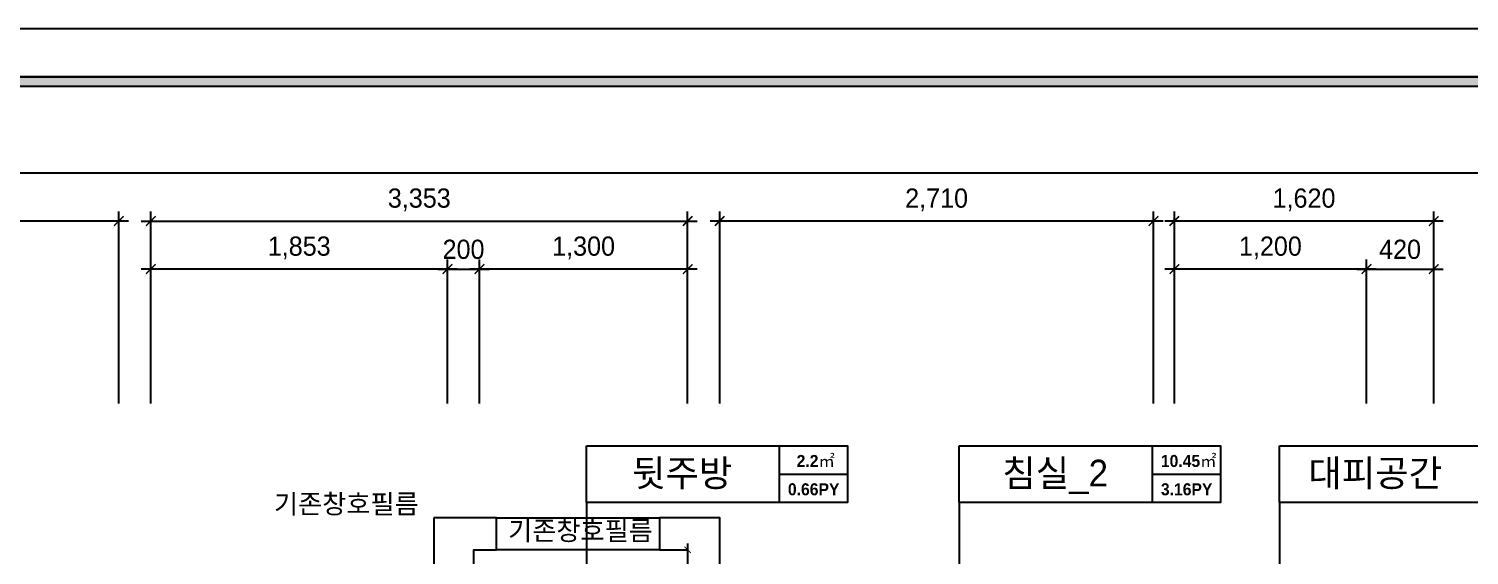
# Model space of a CAD drawing. Header units: millimetres. Extents: x 118028 to 193504, y 42792 to 96100.
# Drawn here: x 150456 to 159453, y 92214 to 95500 of the extents above; entities that cross this region are included whole.
import ezdxf
from ezdxf.enums import TextEntityAlignment as Align

# ---------------------------------------------------------------- set-up
doc = ezdxf.new("R2010")
doc.units = ezdxf.units.MM
doc.header["$LTSCALE"] = 30
doc.header["$PDMODE"] = 3
doc.layers.get('DEFPOINTS').update_dxf_attribs({"color": 248})
for name, color, linetype in [('0-ELC TEXT', 7, 'Continuous'), ('03-TEXT', 3, 'Continuous'), ('07-DIM WAL', 5, 'Continuous'), ('2CONTINUOUS', 2, 'Continuous'), ('C-WIN', 4, 'Continuous'), ('FORM(YOURNAME)-1', 1, 'Continuous'), ('FORM(YOURNAME)-11', 1, 'Continuous')]:
    doc.layers.add(name, color=color, linetype=linetype)
doc.styles.add('HY 울릉도 L', font='')
doc.styles.add('YOURNAME', font='HY울릉도M.TTF')
doc.styles.add('넥슨고딕', font='NEXONLv1GothicBold.ttf')
doc.styles.add('코레일둥고', font='Korail_Round_Gothic_Medium.ttf')
doc.styles.get('HY 울릉도 L').set_extended_font_data('HY울릉도L')
doc.dimstyles.new('40', dxfattribs={"dimscale": 40, "dimtxt": 2, "dimasz": 1, "dimexe": 1, "dimexo": 1, "dimgap": 1, "dimtad": 1, "dimdec": 0, "dimrnd": 0.05, "dimdsep": 46, "dimlunit": 6, "dimtxsty": 'HY 울릉도 L', "dimblk": 'ARCHTICK', "dimcen": 2.5, "dimdle": 1, "dimclrd": 133, "dimclre": 133, "dimclrt": 30, "dimadec": 0, "dimazin": 0, "dimtfac": 1, "dimtdec": 0, "dimtix": 1, "dimtmove": 2, "dimatfit": 3, "dimldrblk": 'ARCHTICK', "dimfxl": 1, "dimlwd": -1, "dimlwe": -1, "dimarcsym": 0})
doc.dimstyles.new('60', dxfattribs={"dimscale": 60, "dimtxt": 2, "dimasz": 1, "dimexe": 1, "dimexo": 1, "dimgap": 1, "dimtad": 1, "dimdec": 0, "dimrnd": 0.05, "dimdsep": 46, "dimlunit": 6, "dimtxsty": 'HY 울릉도 L', "dimblk": 'ARCHTICK', "dimcen": 2.5, "dimdle": 1, "dimclrd": 133, "dimclre": 133, "dimclrt": 30, "dimadec": 0, "dimazin": 0, "dimtfac": 1, "dimtdec": 0, "dimtix": 1, "dimtmove": 2, "dimatfit": 3, "dimldrblk": 'ARCHTICK', "dimfxl": 1, "dimlwd": -1, "dimlwe": -1, "dimarcsym": 0})

# ---------------------------------------------------------------- blocks, each defined once
blk = doc.blocks.new('FORM-ELEVATION')
at = {"layer": 'FORM(YOURNAME)-11'}
h = blk.add_hatch(color=256, dxfattribs=at)
h.dxf.hatch_style = 1
h.paths.add_polyline_path([(-10309, 35708), (71691, 35708), (71691, 35508), (-10309, 35508)])
h.paths.add_polyline_path([(-10309, -21492), (71691, -21492), (71691, -21692), (-10309, -21692)])
at = {"layer": 'DEFPOINTS', "color": 158}
for points in [[(-10309, -21692), (71691, -21692), (71691, 35708), (-10309, 35708)], [(-8309, 33708), (61071, 33708), (61071, -19692), (-8309, -19692)]]:
    blk.add_lwpolyline(points, close=True, dxfattribs=at)
at = {"layer": 'FORM(YOURNAME)-11', "color": 250}
blk.add_lwpolyline([(-11309, -22692), (72691, -22692), (72691, 36708), (-11309, 36708)], close=True, dxfattribs=at)
at = {"layer": 'FORM(YOURNAME)-11'}
blk.add_lwpolyline([(-10309, 35708), (71691, 35708), (71691, 35508), (-10309, 35508)], close=True, dxfattribs=at)
at = {"layer": 'FORM(YOURNAME)-11', "color": 3, "style": 'YOURNAME'}
for tag, height, p in [('1', 451, (71041, -1219)), ('2', 451, (71041, -1863)), ('3', 451, (71041, -3150)), ('4', 451, (71041, -5081)), ('5', 515, (71041, -7398)), ('6', 515, (71041, -9650)), ('7', 515, (71041, -11903)), ('8', 515, (71041, -14155)), ('9', 515, (71041, -16408)), ('10', 515, (66791, -18596)), ('11', 515, (71041, -18660)), ('12', 515, (66791, -20848)), ('13', 515, (71041, -20848))]:
    blk.add_attdef(tag, text='', height=height, dxfattribs=at).set_placement(p, align=Align.MIDDLE_RIGHT)
blk = doc.blocks.new('_ArchTick')
at = {"color": 0, "linetype": 'ByBlock', "const_width": 0.15}
blk.add_lwpolyline([(-0.5, -0.5), (0.5, 0.5)], dxfattribs=at)
blk = doc.blocks.new('*D51')
at = {"layer": '07-DIM WAL', "color": 133, "transparency": 16777216}
for p, q in [((159291.4, 94300.3), (157551.4, 94300.3)), ((157611.4, 93160.3), (157611.4, 94360.3)), ((159231.4, 93160.3), (159231.4, 94360.3))]:
    blk.add_line(p, q, dxfattribs=at)
at = {"layer": 'DEFPOINTS', "color": 0, "transparency": 16777216}
for p in [(157611.4, 94300.3), (157611.4, 93100.3), (159231.4, 93100.3)]:
    blk.add_point(p, dxfattribs=at)
at = {"layer": '07-DIM WAL', "color": 133, "transparency": 16777216, "xscale": 60, "yscale": 60, "zscale": 60, "rotation": 180}
blk.add_blockref('_ArchTick', (157611.4, 94300.3), dxfattribs=at)
at = {"layer": '07-DIM WAL', "color": 133, "transparency": 16777216, "xscale": 60, "yscale": 60, "zscale": 60}
blk.add_blockref('_ArchTick', (159231.4, 94300.3), dxfattribs=at)
at = {"layer": '07-DIM WAL', "color": 30, "transparency": 16777216, "insert": (158421.4, 94432.2), "char_height": 120, "attachment_point": 5, "style": 'HY 울릉도 L'}
blk.add_mtext('1,620', dxfattribs=at)
blk = doc.blocks.new('*D52')
at = {"layer": '07-DIM WAL', "color": 133, "transparency": 16777216}
for p, q in [((158811.4, 93160.3), (158811.4, 94060.3)), ((159231.4, 93160.3), (159231.4, 94060.3)), ((158751.4, 94000.3), (159291.4, 94000.3))]:
    blk.add_line(p, q, dxfattribs=at)
at = {"layer": 'DEFPOINTS', "color": 0, "transparency": 16777216}
for p in [(159231.4, 94000.3), (158811.4, 93100.3), (159231.4, 93100.3)]:
    blk.add_point(p, dxfattribs=at)
at = {"layer": '07-DIM WAL', "color": 133, "transparency": 16777216, "xscale": 60, "yscale": 60, "zscale": 60, "rotation": 180}
blk.add_blockref('_ArchTick', (158811.4, 94000.3), dxfattribs=at)
at = {"layer": '07-DIM WAL', "color": 133, "transparency": 16777216, "xscale": 60, "yscale": 60, "zscale": 60}
blk.add_blockref('_ArchTick', (159231.4, 94000.3), dxfattribs=at)
at = {"layer": '07-DIM WAL', "color": 30, "transparency": 16777216, "insert": (159021.4, 94122.8), "char_height": 120, "attachment_point": 5, "style": 'HY 울릉도 L'}
blk.add_mtext('420', dxfattribs=at)
blk = doc.blocks.new('*D53')
at = {"layer": '07-DIM WAL', "color": 133, "transparency": 16777216}
for p, q in [((157611.4, 93160.3), (157611.4, 94060.3)), ((158811.4, 93160.3), (158811.4, 94060.3)), ((158871.4, 94000.3), (157551.4, 94000.3))]:
    blk.add_line(p, q, dxfattribs=at)
at = {"layer": 'DEFPOINTS', "color": 0, "transparency": 16777216}
for p in [(157611.4, 94000.3), (157611.4, 93100.3), (158811.4, 93100.3)]:
    blk.add_point(p, dxfattribs=at)
at = {"layer": '07-DIM WAL', "color": 133, "transparency": 16777216, "xscale": 60, "yscale": 60, "zscale": 60, "rotation": 180}
blk.add_blockref('_ArchTick', (157611.4, 94000.3), dxfattribs=at)
at = {"layer": '07-DIM WAL', "color": 133, "transparency": 16777216, "xscale": 60, "yscale": 60, "zscale": 60}
blk.add_blockref('_ArchTick', (158811.4, 94000.3), dxfattribs=at)
at = {"layer": '07-DIM WAL', "color": 30, "transparency": 16777216, "insert": (158211.4, 94132.2), "char_height": 120, "attachment_point": 5, "style": 'HY 울릉도 L'}
blk.add_mtext('1,200', dxfattribs=at)
blk = doc.blocks.new('*D54')
at = {"layer": '07-DIM WAL', "color": 133, "transparency": 16777216}
for p, q in [((157541.4, 94300.3), (154711.4, 94300.3)), ((154771.4, 93160.3), (154771.4, 94360.3)), ((157481.4, 93160.3), (157481.4, 94360.3))]:
    blk.add_line(p, q, dxfattribs=at)
at = {"layer": 'DEFPOINTS', "color": 0, "transparency": 16777216}
for p in [(154771.4, 94300.3), (154771.4, 93100.3), (157481.4, 93100.3)]:
    blk.add_point(p, dxfattribs=at)
at = {"layer": '07-DIM WAL', "color": 133, "transparency": 16777216, "xscale": 60, "yscale": 60, "zscale": 60, "rotation": 180}
blk.add_blockref('_ArchTick', (154771.4, 94300.3), dxfattribs=at)
at = {"layer": '07-DIM WAL', "color": 133, "transparency": 16777216, "xscale": 60, "yscale": 60, "zscale": 60}
blk.add_blockref('_ArchTick', (157481.4, 94300.3), dxfattribs=at)
at = {"layer": '07-DIM WAL', "color": 30, "transparency": 16777216, "insert": (156126.4, 94432.2), "char_height": 120, "attachment_point": 5, "style": 'HY 울릉도 L'}
blk.add_mtext('2,710', dxfattribs=at)
blk = doc.blocks.new('*D55')
at = {"layer": '07-DIM WAL', "color": 133, "transparency": 16777216}
for p, q in [((153271.4, 93160.3), (153271.4, 94060.3)), ((154571.4, 93160.3), (154571.4, 94060.3)), ((154631.4, 94000.3), (153211.4, 94000.3))]:
    blk.add_line(p, q, dxfattribs=at)
at = {"layer": 'DEFPOINTS', "color": 0, "transparency": 16777216}
for p in [(153271.4, 94000.3), (153271.4, 93100.3), (154571.4, 93100.3)]:
    blk.add_point(p, dxfattribs=at)
at = {"layer": '07-DIM WAL', "color": 133, "transparency": 16777216, "xscale": 60, "yscale": 60, "zscale": 60, "rotation": 180}
blk.add_blockref('_ArchTick', (153271.4, 94000.3), dxfattribs=at)
at = {"layer": '07-DIM WAL', "color": 133, "transparency": 16777216, "xscale": 60, "yscale": 60, "zscale": 60}
blk.add_blockref('_ArchTick', (154571.4, 94000.3), dxfattribs=at)
at = {"layer": '07-DIM WAL', "color": 30, "transparency": 16777216, "insert": (153921.4, 94132.3), "char_height": 120, "attachment_point": 5, "style": 'HY 울릉도 L'}
blk.add_mtext('1,300', dxfattribs=at)
blk = doc.blocks.new('*D56')
at = {"layer": '07-DIM WAL', "color": 133, "transparency": 16777216}
for p, q in [((153071.4, 93160.3), (153071.4, 94060.3)), ((153271.4, 93160.3), (153271.4, 94060.3)), ((153011.4, 94000.3), (153331.4, 94000.3))]:
    blk.add_line(p, q, dxfattribs=at)
at = {"layer": 'DEFPOINTS', "color": 0, "transparency": 16777216}
for p in [(153271.4, 94000.3), (153071.4, 93100.3), (153271.4, 93100.3)]:
    blk.add_point(p, dxfattribs=at)
at = {"layer": '07-DIM WAL', "color": 133, "transparency": 16777216, "xscale": 60, "yscale": 60, "zscale": 60}
blk.add_blockref('_ArchTick', (153071.4, 94000.3), dxfattribs=at)
at = {"layer": '07-DIM WAL', "color": 133, "transparency": 16777216, "xscale": 60, "yscale": 60, "zscale": 60, "rotation": 180}
blk.add_blockref('_ArchTick', (153271.4, 94000.3), dxfattribs=at)
at = {"layer": '07-DIM WAL', "color": 30, "transparency": 16777216, "insert": (153171.4, 94122.8), "char_height": 120, "attachment_point": 5, "style": 'HY 울릉도 L'}
blk.add_mtext('200', dxfattribs=at)
blk = doc.blocks.new('*D57')
at = {"layer": '07-DIM WAL', "color": 133, "transparency": 16777216}
for p, q in [((151218.4, 93160.3), (151218.4, 94060.3)), ((153071.4, 93160.3), (153071.4, 94060.3)), ((153131.4, 94000.3), (151158.4, 94000.3))]:
    blk.add_line(p, q, dxfattribs=at)
at = {"layer": 'DEFPOINTS', "color": 0, "transparency": 16777216}
for p in [(151218.4, 94000.3), (151218.4, 93100.3), (153071.4, 93100.3)]:
    blk.add_point(p, dxfattribs=at)
at = {"layer": '07-DIM WAL', "color": 133, "transparency": 16777216, "xscale": 60, "yscale": 60, "zscale": 60, "rotation": 180}
blk.add_blockref('_ArchTick', (151218.4, 94000.3), dxfattribs=at)
at = {"layer": '07-DIM WAL', "color": 133, "transparency": 16777216, "xscale": 60, "yscale": 60, "zscale": 60}
blk.add_blockref('_ArchTick', (153071.4, 94000.3), dxfattribs=at)
at = {"layer": '07-DIM WAL', "color": 30, "transparency": 16777216, "insert": (152144.9, 94132.3), "char_height": 120, "attachment_point": 5, "style": 'HY 울릉도 L'}
blk.add_mtext('1,853', dxfattribs=at)
blk = doc.blocks.new('*D58')
at = {"layer": '07-DIM WAL', "color": 133, "transparency": 16777216}
for p, q in [((151158.4, 94300.3), (154631.4, 94300.3)), ((151218.4, 93160.3), (151218.4, 94360.3)), ((154571.4, 93160.3), (154571.4, 94360.3))]:
    blk.add_line(p, q, dxfattribs=at)
at = {"layer": 'DEFPOINTS', "color": 0, "transparency": 16777216}
for p in [(154571.4, 94300.3), (151218.4, 93100.3), (154571.4, 93100.3)]:
    blk.add_point(p, dxfattribs=at)
at = {"layer": '07-DIM WAL', "color": 133, "transparency": 16777216, "xscale": 60, "yscale": 60, "zscale": 60, "rotation": 180}
blk.add_blockref('_ArchTick', (151218.4, 94300.3), dxfattribs=at)
at = {"layer": '07-DIM WAL', "color": 133, "transparency": 16777216, "xscale": 60, "yscale": 60, "zscale": 60}
blk.add_blockref('_ArchTick', (154571.4, 94300.3), dxfattribs=at)
at = {"layer": '07-DIM WAL', "color": 30, "transparency": 16777216, "insert": (152894.9, 94432.3), "char_height": 120, "attachment_point": 5, "style": 'HY 울릉도 L'}
blk.add_mtext('3,353', dxfattribs=at)
blk = doc.blocks.new('*D59')
at = {"layer": '07-DIM WAL', "color": 133, "transparency": 16777216}
for p, q in [((151078.4, 94300.3), (148946.4, 94300.3)), ((149006.4, 93160.3), (149006.4, 94360.3)), ((151018.4, 93160.3), (151018.4, 94360.3))]:
    blk.add_line(p, q, dxfattribs=at)
at = {"layer": 'DEFPOINTS', "color": 0, "transparency": 16777216}
for p in [(149006.4, 94300.3), (149006.4, 93100.3), (151018.4, 93100.3)]:
    blk.add_point(p, dxfattribs=at)
at = {"layer": '07-DIM WAL', "color": 133, "transparency": 16777216, "xscale": 60, "yscale": 60, "zscale": 60, "rotation": 180}
blk.add_blockref('_ArchTick', (149006.4, 94300.3), dxfattribs=at)
at = {"layer": '07-DIM WAL', "color": 133, "transparency": 16777216, "xscale": 60, "yscale": 60, "zscale": 60}
blk.add_blockref('_ArchTick', (151018.4, 94300.3), dxfattribs=at)
at = {"layer": '07-DIM WAL', "color": 30, "transparency": 16777216, "insert": (150012.4, 94432.2), "char_height": 120, "attachment_point": 5, "style": 'HY 울릉도 L'}
blk.add_mtext('2,012', dxfattribs=at)
blk = doc.blocks.new('*D66')
at = {"layer": '07-DIM WAL', "color": 133, "transparency": 16777216}
for p, q in [((154531.4, 92246.8), (154531.4, 92246.8)), ((154571.4, 92286.8), (154571.4, 90316.8)), ((154531.4, 90356.8), (154531.4, 90356.8))]:
    blk.add_line(p, q, dxfattribs=at)
at = {"layer": 'DEFPOINTS', "color": 0, "transparency": 16777216}
for p in [(154571.4, 92246.8), (154571.4, 90356.8), (154571.4, 90356.8)]:
    blk.add_point(p, dxfattribs=at)
at = {"layer": '07-DIM WAL', "color": 133, "transparency": 16777216, "xscale": 40, "yscale": 40, "zscale": 40}
for p, rotation in [((154571.4, 92246.8), 90), ((154571.4, 90356.8), 270)]:
    blk.add_blockref('_ArchTick', p, dxfattribs=dict(at, rotation=rotation))
at = {"layer": '07-DIM WAL', "color": 30, "transparency": 16777216, "insert": (154483.4, 91301.8), "char_height": 80, "attachment_point": 5, "rotation": 90, "style": 'HY 울릉도 L'}
blk.add_mtext('1,890', dxfattribs=at)
blk = doc.blocks.new('vusaudeh')
at = {"layer": '2CONTINUOUS'}
for points in [[(152986.4, 92446.8), (152986.4, 91984.8), (153036.4, 91984.8), (153036.4, 91259.8), (153236.4, 91259.8), (153236.4, 92246.8), (153376.4, 92246.8), (153376.4, 92446.8), (152986.4, 92446.8)], [(154771.4, 87452.8), (154771.4, 91311.8), (155076.4, 91311.8), (155076.4, 91511.8), (154771.4, 91511.8), (154771.4, 92446.8), (154396.4, 92446.8), (154396.4, 92246.8), (154571.4, 92246.8), (154571.4, 90304.8)]]:
    blk.add_lwpolyline(points, dxfattribs=at)
at = {"layer": 'C-WIN'}
blk.add_lwpolyline([(153376.4, 92446.8), (154396.4, 92446.8), (154396.4, 92246.8), (153376.4, 92246.8)], close=True, dxfattribs=at)

msp = doc.modelspace()

# ---------------------------------------------------------------- linework, layer by layer
at = {"layer": '0-ELC TEXT'}
for p, q in [((155145.7, 92542.5), (155145.7, 92896.3)), ((157475.4, 92542.5), (157475.4, 92896.3)), ((155145.7, 92719.4), (155570.4, 92719.4)), ((157475.4, 92719.4), (157900.1, 92719.4)), ((153938.5, 92542.5), (153938.5, 91936.6)), ((156268.2, 92542.5), (156268.2, 90775.1)), ((158267.8, 92542.5), (158267.8, 91033.5))]:
    msp.add_line(p, q, dxfattribs=at)
for points in [[(153938.5, 92896.3), (155570.4, 92896.3), (155570.4, 92542.5), (153938.5, 92542.5)], [(156268.2, 92896.3), (157900.1, 92896.3), (157900.1, 92542.5), (156268.2, 92542.5)], [(158267.8, 92896.3), (159899.6, 92896.3), (159899.6, 92542.5), (158267.8, 92542.5)]]:
    msp.add_lwpolyline(points, close=True, dxfattribs=at)

# ---------------------------------------------------------------- block references
msp.add_blockref('vusaudeh', (0, 0))
at = {"layer": 'FORM(YOURNAME)-1', "xscale": 0.3, "yscale": 0.3, "zscale": 0.3}
msp.add_blockref('FORM-ELEVATION', (145297, 84487.8), dxfattribs=at)

# ---------------------------------------------------------------- texts
at = {"layer": '0-ELC TEXT', "style": '코레일둥고'}
for p in [(151987.6, 92473.6), (153450.2, 92306.8)]:
    msp.add_text('기존창호필름', height=120, dxfattribs=at).set_placement(p)
at = {"layer": '03-TEXT'}
for s, height, style, p in [('2.2㎡', 75, '넥슨고딕', (155371.4, 92764.5)), ('10.45㎡', 75, '넥슨고딕', (157701.1, 92764.5)), ('뒷주방', 166.67, '코레일둥고', (154537.1, 92642.8)), ('침실_2', 166.67, '코레일둥고', (156866.9, 92642.8)), ('대피공간', 166.67, '코레일둥고', (158866.4, 92642.8)), ('0.66PY', 75, '넥슨고딕', (155358.5, 92587.6)), ('3.16PY', 75, '넥슨고딕', (157688.3, 92587.6))]:
    msp.add_text(s, height=height, dxfattribs=dict(at, style=style)).set_placement(p, align=Align.CENTER)

# ---------------------------------------------------------------- dimensions: what is measured, and where the dimension line sits
at = {"layer": '07-DIM WAL'}
for base, p1, p2, picture, middle in [((149006.4, 94300.3), (151018.4, 93100.3), (149006.4, 93100.3), '*D59', (150012.4, 94432.2)), ((154571.4, 94300.3), (151218.4, 93100.3), (154571.4, 93100.3), '*D58', (152894.9, 94432.3)), ((154771.4, 94300.3), (157481.4, 93100.3), (154771.4, 93100.3), '*D54', (156126.4, 94432.2)), ((157611.4, 94300.3), (159231.4, 93100.3), (157611.4, 93100.3), '*D51', (158421.4, 94432.2)), ((151218.4, 94000.3), (153071.4, 93100.3), (151218.4, 93100.3), '*D57', (152144.9, 94132.3)), ((153271.4, 94000.3), (154571.4, 93100.3), (153271.4, 93100.3), '*D55', (153921.4, 94132.3)), ((157611.4, 94000.3), (158811.4, 93100.3), (157611.4, 93100.3), '*D53', (158211.4, 94132.2)), ((153271.4, 94000.3), (153071.4, 93100.3), (153271.4, 93100.3), '*D56', (153171.4, 94122.8)), ((159231.4, 94000.3), (158811.4, 93100.3), (159231.4, 93100.3), '*D52', (159021.4, 94122.8))]:
    dim = msp.add_linear_dim(base=base, p1=p1, p2=p2, dimstyle='60', dxfattribs=at)
    dim.commit()
    dim.dimension.update_dxf_attribs({"geometry": picture, "text_midpoint": middle})
dim = msp.add_linear_dim(base=(154571.4, 90356.8), p1=(154571.4, 92246.8), p2=(154571.4, 90356.8), angle=90, dimstyle='40', override={"dimtfill": 0}, dxfattribs=at)
dim.commit()
dim.dimension.update_dxf_attribs({"geometry": '*D66', "text_midpoint": (154483.4, 91301.8)})

doc.saveas('drawing.dxf')
